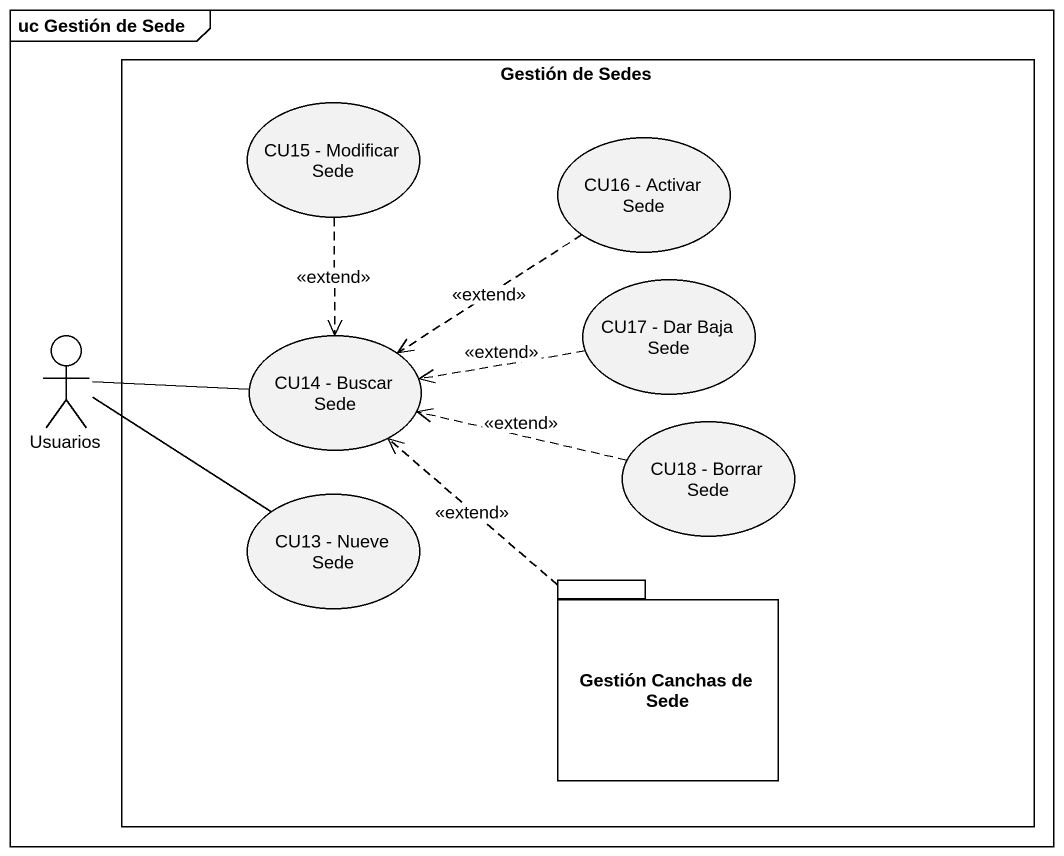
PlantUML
@startuml
mainframe uc Gestión de Sede
rectangle "Gestión de Sedes" as Gestión_de_Sedes {
  usecase "CU15 - Modificar Sede" as CU15_Modificar_Sede
  usecase "CU16 - Activar Sede" as CU16_Activar_Sede
  usecase "CU17 - Dar Baja Sede" as CU17_Dar_Baja_Sede
  usecase "CU14 - Buscar Sede" as CU14_Buscar_Sede
  usecase "CU18 - Borrar Sede" as CU18_Borrar_Sede
  usecase "CU13 - Nueve Sede" as CU13_Nueve_Sede
  package "Gestión Canchas de Sede" as Gestión_Canchas_de_Sede {
  }
}
actor Usuarios
CU15_Modificar_Sede ..> CU14_Buscar_Sede : <<extend>>
CU16_Activar_Sede ..> CU14_Buscar_Sede : <<extend>>
CU17_Dar_Baja_Sede .left.> CU14_Buscar_Sede : <<extend>>
Usuarios -right- CU14_Buscar_Sede
Usuarios -right- CU13_Nueve_Sede
CU18_Borrar_Sede .left.> CU14_Buscar_Sede : <<extend>>
Gestión_Canchas_de_Sede .up.> CU14_Buscar_Sede : <<extend>>
@enduml
